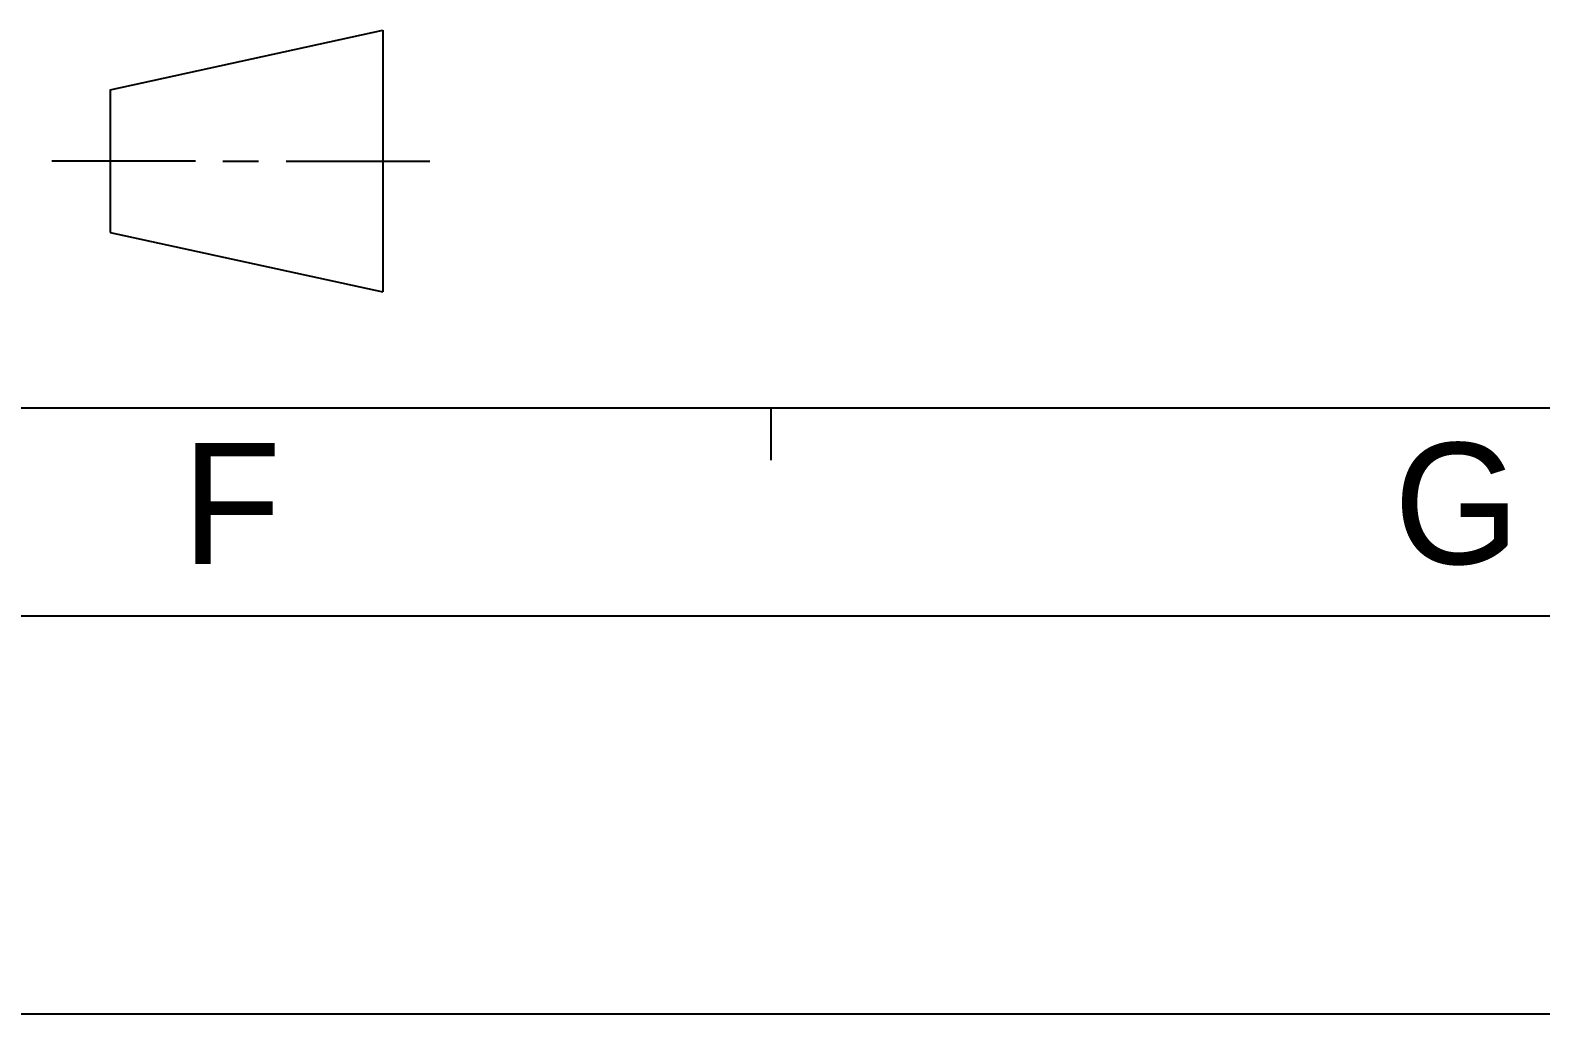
# Model space of a CAD drawing. Header units: millimetres. Extents: x 0 to 297, y 0 to 210.
# Drawn here: x 212.61 to 256.24, y 0 to 28.43 of the extents above; entities that cross this region are included whole.
import ezdxf

# ---------------------------------------------------------------- set-up
doc = ezdxf.new("R2010")
doc.units = ezdxf.units.MM
doc.header["$LTSCALE"] = 16.335
doc.layers.get('0').update_dxf_attribs({"linetype": 'CONTINUOUS'})
doc.styles.add('TEXTSTYLE_2', font='txt')

msp = doc.modelspace()

# ---------------------------------------------------------------- linework, layer by layer
at = {"color": 7, "linetype": 'CONTINUOUS'}
for p, q in [((214.92, 26.708), (222.8, 28.428)), ((222.8, 28.428), (222.8, 20.865)), ((214.92, 26.708), (214.92, 22.586)), ((217.383, 24.647), (213.237, 24.647)), ((218.18, 24.647), (219.209, 24.647)), ((220.006, 24.647), (224.152, 24.647)), ((214.92, 22.586), (222.8, 20.865)), ((0, 0), (297, 0))]:
    msp.add_line(p, q, dxfattribs=at)
at = {"color": 4, "linetype": 'CONTINUOUS'}
for p, q in [((273, 17.5), (24, 17.5)), ((234, 17.5), (234, 16)), ((18.5, 11.5), (278.5, 11.5))]:
    msp.add_line(p, q, dxfattribs=at)

# ---------------------------------------------------------------- texts
at = {"color": 2, "linetype": 'CONTINUOUS', "char_height": 3.5, "width": 3.5, "attachment_point": 1, "line_spacing_factor": 0.9, "style": 'TEXTSTYLE_2'}
for s, insert in [('F', (217, 16.5)), ('G', (252, 16.5))]:
    msp.add_mtext(s, dxfattribs=dict(at, insert=insert))

doc.saveas('drawing.dxf')
